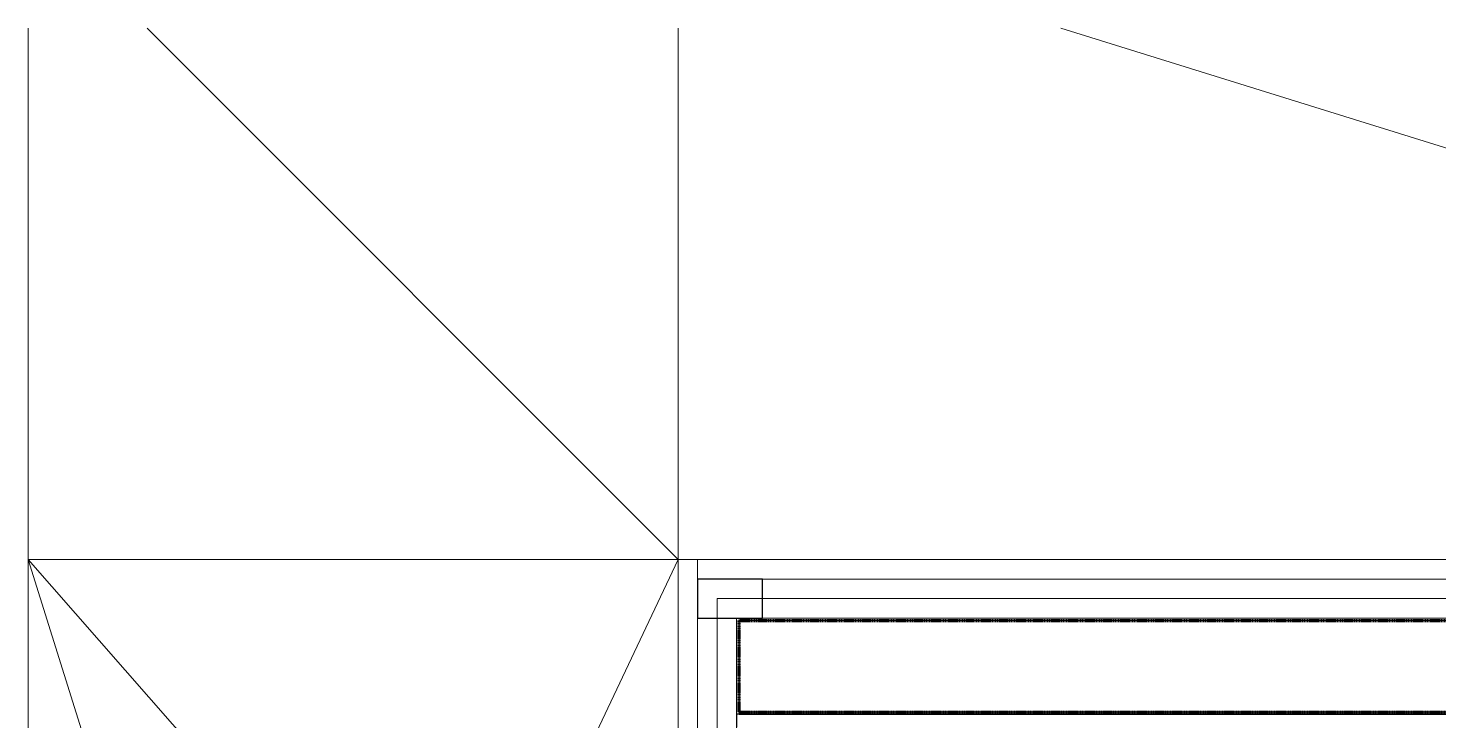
# Model space of a CAD drawing. Header units: millimetres. Extents: x -5300 to 98858, y -5196 to 93886.
# Drawn here: x -5300 to 5552, y 88560 to 93886 of the extents above; entities that cross this region are included whole.
import ezdxf

# ---------------------------------------------------------------- set-up
doc = ezdxf.new("R2010")
doc.units = ezdxf.units.MM
doc.linetypes.add('Штрих', pattern=[6.35, 3.175, -3.175])
doc.linetypes.add('Штрих_2_', pattern=[6.35, 3.175, -3.175])
for name, color, linetype, lineweight, true_color in [('_Разделитель помещений_', 4, 'Штрих', 70, 0x00ffff), ('Колонны', 7, 'Continuous', 18, 0x7f7f7f), ('Обобщенные модели', 7, 'Continuous', 18, 0x7f7f7f), ('Перекрытия', 7, 'Continuous', 18, 0x7f7f7f), ('Стены', 7, 'Continuous', 18, 0x7f7f7f), ('Стены разрез', 7, 'Continuous', 50, 0x7f7f7f)]:
    doc.layers.add(name, color=color, linetype=linetype, lineweight=lineweight, true_color=true_color)
doc.layers.add('Генплан', color=7, linetype='Continuous', lineweight=9)

# ---------------------------------------------------------------- blocks, each defined once
blk = doc.blocks.new('ПЕР-003 - ПЕР-003-240210-Подвал')
at = {"layer": 'Перекрытия', "color": 254, "true_color": 0xd4d4d4}
for p, q in [((12600, 89650), (-150, 89650)), ((-150, 89650), (-150, 36650)), ((-150, 36650), (-150, 89650)), ((-150, 89650), (12600, 89650)), ((-150, 89650), (-150, 89650))]:
    blk.add_line(p, q, dxfattribs=at)
blk = doc.blocks.new('СТН-01 - СТН-01 2-240565-Подвал')
at = {"layer": 'Стены', "color": 254, "true_color": 0xd4d4d4}
blk.add_line((0, 0), (0, 89500), dxfattribs=at)
blk = doc.blocks.new('СТН-01 - СТН-01-240558-Подвал')
at = {"layer": 'Стены', "color": 254, "true_color": 0xd4d4d4}
for p, q in [((-300, 89800), (-300, 89800)), ((-300, 89800), (-300, 79600)), ((-300, 89800), (-300, 81500)), ((-150, 89800), (-300, 89800)), ((-300, 89800), (-300, 89800)), ((-150, 89800), (-300, 89800)), ((-300, 79600), (-300, 89800)), ((-300, 89800), (-150, 89800)), ((-150, 89800), (-150, 89800)), ((-150, 89800), (-150, 79600)), ((-150, 79600), (-150, 89800)), ((-150, 89800), (-150, 89800)), ((-150, 81500), (-150, 89800)), ((150, 89350), (-150, 89350)), ((-150, 89350), (-150, 89350)), ((150, 89350), (-150, 89350)), ((-150, 89350), (-150, 83750)), ((-150, 89350), (-150, 89350)), ((-150, 89350), (-150, 83750)), ((-150, 83750), (-150, 89350)), ((-150, 89350), (150, 89350)), ((150, 83750), (150, 89350)), ((150, 89350), (150, 89350)), ((150, 83750), (150, 89350)), ((150, 89350), (150, 89350)), ((150, 89350), (150, 83750)), ((150, 89350), (150, 89350)), ((170, 89350), (150, 89350)), ((170, 89350), (150, 89350)), ((150, 89350), (150, 88610)), ((150, 89350), (150, 89350)), ((150, 89350), (150, 88610)), ((150, 89350), (170, 89350)), ((150, 88610), (150, 89350)), ((170, 89350), (170, 89350)), ((170, 89350), (170, 89350)), ((170, 88610), (170, 89350)), ((170, 88610), (170, 89350)), ((170, 89350), (170, 88610)), ((150, 88610), (150, 88610)), ((170, 88610), (150, 88610)), ((150, 88610), (170, 88610)), ((150, 88610), (150, 88610)), ((150, 88610), (170, 88610)), ((170, 88610), (170, 88610)), ((170, 88610), (170, 88610))]:
    blk.add_line(p, q, dxfattribs=at)
blk = doc.blocks.new('СТН-01 - СТН-01-240562-Подвал')
for name in ['СТН-01 - СТН-01-240558-Подвал', 'СТН-01 - СТН-01 2-240565-Подвал']:
    blk.add_blockref(name, (0, 0))
blk = doc.blocks.new('СТН-02 - СТН-02 2-240958-Подвал')
at = {"layer": 'Стены', "color": 254, "true_color": 0xd4d4d4}
blk.add_line((0, 89500), (12700, 89500), dxfattribs=at)
blk = doc.blocks.new('СТН-02 - СТН-02-240951-Подвал')
at = {"layer": 'Стены', "color": 254, "true_color": 0xd4d4d4}
for p, q in [((-150, 89800), (12600, 89800)), ((-150, 89650), (-150, 89800)), ((-150, 89800), (-150, 89650)), ((-150, 89800), (-150, 89650)), ((-150, 89800), (-150, 89800)), ((-150, 89800), (-150, 89800)), ((-150, 89800), (12600, 89800)), ((-150, 89800), (10450, 89800)), ((-150, 89650), (12600, 89650)), ((-150, 89650), (10450, 89650)), ((-150, 89650), (-150, 89650)), ((12600, 89650), (-150, 89650)), ((-150, 89650), (-150, 89650)), ((5750, 89650), (350, 89650)), ((350, 89650), (350, 89650)), ((5750, 89650), (350, 89650)), ((350, 89650), (350, 89650)), ((350, 89650), (350, 89350)), ((350, 89650), (350, 89350)), ((350, 89350), (350, 89650)), ((350, 89650), (5750, 89650)), ((170, 89350), (170, 89350)), ((170, 89350), (170, 89330)), ((170, 89350), (170, 89330)), ((170, 89330), (170, 89350)), ((170, 89350), (12600, 89350)), ((12600, 89350), (170, 89350)), ((170, 89350), (170, 89350)), ((12600, 89350), (170, 89350)), ((170, 89330), (170, 89330)), ((170, 89330), (12600, 89330)), ((170, 89330), (12600, 89330)), ((170, 89330), (170, 89330)), ((12600, 89330), (170, 89330)), ((350, 89350), (350, 89350)), ((350, 89350), (5750, 89350)), ((350, 89350), (350, 89350)), ((350, 89350), (5750, 89350)), ((5750, 89350), (350, 89350))]:
    blk.add_line(p, q, dxfattribs=at)
blk = doc.blocks.new('СТН-02 - СТН-02-240955-Подвал')
for name in ['СТН-02 - СТН-02-240951-Подвал', 'СТН-02 - СТН-02 2-240958-Подвал']:
    blk.add_blockref(name, (0, 0))
blk = doc.blocks.new('СТВ_Перегородка_Кирпич 208370 - СТВ_Перегородка_Кирпич 208370-248292-Подвал')
at = {"layer": 'Стены', "color": 254, "true_color": 0xd4d4d4}
for p, q in [((150, 88610), (150, 88610)), ((170, 88625), (170, 88625)), ((170, 88610), (170, 88610))]:
    blk.add_line(p, q, dxfattribs=at)
at = {"layer": 'Стены разрез', "color": 254, "lineweight": 25, "true_color": 0xd4d4d4}
for p, q in [((12600, 88610), (150, 88610)), ((150, 88610), (150, 88510)), ((12580, 88625), (170, 88625)), ((170, 88625), (170, 88610)), ((170, 88610), (12580, 88610))]:
    blk.add_line(p, q, dxfattribs=at)
blk = doc.blocks.new('ПОТ-4_4_2 - ПОТ-4_4_2-250020-Подвал')
at = {"layer": 'Обобщенные модели', "color": 254, "true_color": 0xd4d4d4}
for p, q in [((12600, 89350), (150, 89350)), ((150, 89350), (150, 88610)), ((150, 88610), (150, 89350)), ((150, 89350), (12600, 89350)), ((150, 89350), (150, 89350)), ((150, 88610), (12600, 88610)), ((12600, 88610), (150, 88610)), ((150, 88610), (150, 88610))]:
    blk.add_line(p, q, dxfattribs=at)
blk = doc.blocks.new('Местность - Местность-379060-Подвал')
at = {"layer": 'Генплан', "color": 253, "true_color": 0xaaaaaa}
for p, q in [((-5300, 89800), (-5300, 93886)), ((-5300, 93886), (-5300, 89800)), ((-5300, 89800), (-5300, 93886)), ((-5300, 93886), (-5300, 89800)), ((-4386, 93886), (-300, 89800)), ((-300, 89800), (-4386, 93886)), ((-300, 93886), (-300, 89800)), ((-300, 89800), (-300, 93886)), ((2644, 93886), (7984, 92227)), ((7984, 92227), (2644, 93886)), ((-5300, 89800), (-300, 89800)), ((-5300, 51300), (-5300, 89800)), ((-5300, 89800), (-300, 89800)), ((-300, 89800), (-5300, 89800)), ((-5300, 89800), (-5300, 89800)), ((-5300, 51300), (-5300, 89800)), ((-5300, 89800), (-5300, 89800)), ((-5300, 89800), (-5300, 51300)), ((-300, 89800), (-5300, 89800)), ((-5300, 89800), (-2050, 86100)), ((-5300, 89800), (-2050, 79400)), ((-2050, 86100), (-5300, 89800)), ((-2050, 79400), (-5300, 89800)), ((-5300, 89800), (-5300, 51300)), ((-300, 89800), (-5300, 89800)), ((-5300, 89800), (-300, 89800)), ((-300, 89800), (-5300, 89800)), ((-5300, 89800), (-5300, 89800)), ((-5300, 89800), (-300, 89800)), ((-5300, 89800), (-5300, 89800)), ((-2050, 86100), (-300, 89800)), ((-300, 89800), (-2050, 86100)), ((-300, 89800), (-300, 86100)), ((-300, 89800), (-300, 89800)), ((-300, 89800), (-300, 86100)), ((-300, 86100), (-300, 89800)), ((-300, 89800), (-300, 89800)), ((-300, 86100), (-300, 89800)), ((-300, 89800), (7984, 89800)), ((7984, 89800), (-300, 89800)), ((-300, 89800), (-300, 89800)), ((-300, 89800), (15800, 89800)), ((15800, 89800), (-300, 89800)), ((-300, 89800), (-300, 89800))]:
    blk.add_line(p, q, dxfattribs=at)
blk = doc.blocks.new('Местность - Местность-379064-Подвал')
blk.add_blockref('Местность - Местность-379060-Подвал', (0, 0))
blk = doc.blocks.new('Железобетон - Колонны 500 x 300 146102 - Железобетон - Колонны 500 x 300 146102-385535-Подвал')
at = {"layer": 'Колонны', "color": 254, "lineweight": 25, "true_color": 0xd4d4d4}
for p, q in [((250, 150), (-250, 150)), ((-250, 150), (-250, -150)), ((250, -150), (250, 150)), ((-250, -150), (250, -150))]:
    blk.add_line(p, q, dxfattribs=at)
at = {"layer": 'Колонны', "color": 254, "true_color": 0xd4d4d4}
for p, q in [((-250, 150), (-250, 150)), ((250, 150), (250, 150)), ((-250, -150), (-250, -150)), ((250, -150), (250, -150))]:
    blk.add_line(p, q, dxfattribs=at)

msp = doc.modelspace()

# ---------------------------------------------------------------- linework, layer by layer
at = {"layer": '_Разделитель помещений_', "color": 131, "linetype": 'Штрих_2_', "true_color": 0xaaffff}
for p, q in [((170, 88625), (170, 89330)), ((170, 89330), (12580, 89330)), ((170, 88625), (12580, 88625))]:
    msp.add_line(p, q, dxfattribs=at)
at = {"layer": 'Перекрытия', "color": 254, "true_color": 0xd4d4d4}
for p, q in [((-150, 89650), (12600, 89650)), ((-150, 36650), (-150, 89650)), ((-150, 89650), (-150, 36650)), ((12600, 89650), (-150, 89650))]:
    msp.add_line(p, q, dxfattribs=at)

# ---------------------------------------------------------------- block references
at = {"layer": 'Генплан', "color": 253, "true_color": 0xaaaaaa}
msp.add_blockref('Местность - Местность-379064-Подвал', (0, 0), dxfattribs=at)
at = {"layer": 'Колонны', "color": 254, "true_color": 0xd4d4d4}
msp.add_blockref('Железобетон - Колонны 500 x 300 146102 - Железобетон - Колонны 500 x 300 146102-385535-Подвал', (100, 89500), dxfattribs=at)
at = {"layer": 'Обобщенные модели', "color": 254, "true_color": 0xd4d4d4}
msp.add_blockref('ПОТ-4_4_2 - ПОТ-4_4_2-250020-Подвал', (0, 0), dxfattribs=at)
at = {"layer": 'Перекрытия', "color": 254, "true_color": 0xd4d4d4}
msp.add_blockref('ПЕР-003 - ПЕР-003-240210-Подвал', (0, 0), dxfattribs=at)
at = {"layer": 'Стены', "color": 254, "true_color": 0xd4d4d4}
for name in ['СТН-01 - СТН-01-240562-Подвал', 'СТН-02 - СТН-02-240955-Подвал', 'СТВ_Перегородка_Кирпич 208370 - СТВ_Перегородка_Кирпич 208370-248292-Подвал']:
    msp.add_blockref(name, (0, 0), dxfattribs=at)

doc.saveas('drawing.dxf')
